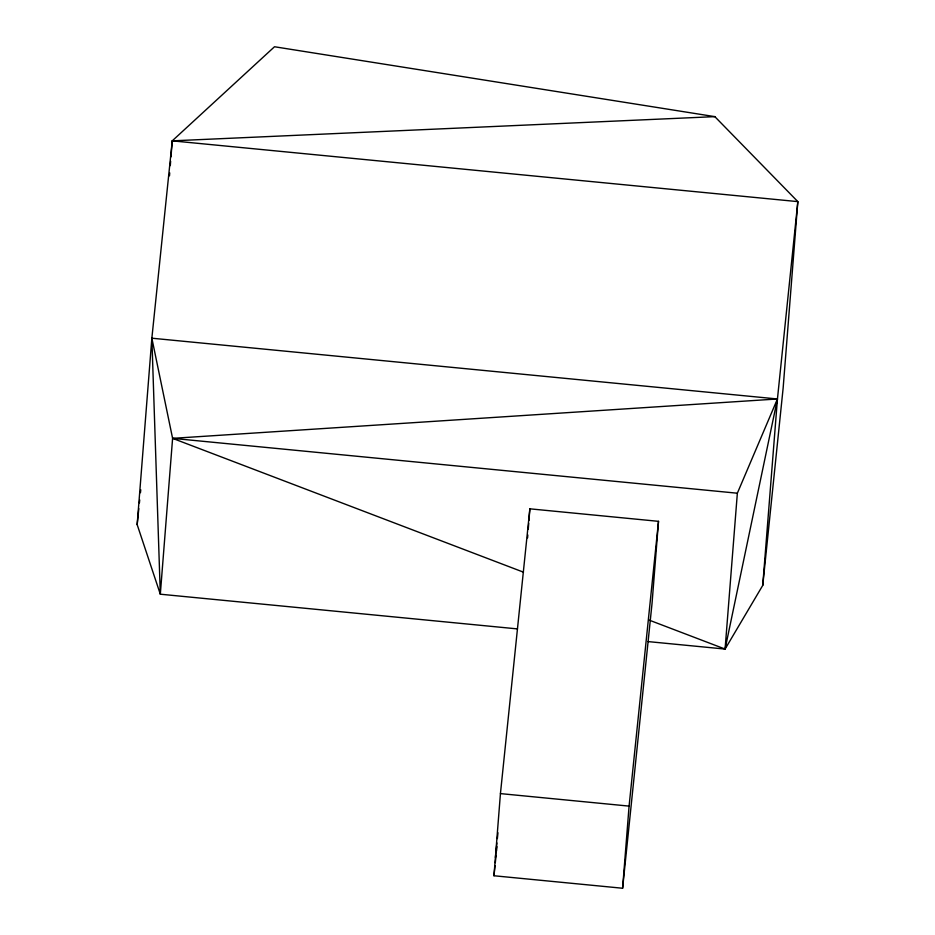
<?xml version="1.0" encoding="UTF-8"?>
<svg xmlns="http://www.w3.org/2000/svg" width="935" height="935" viewBox="0 0 935 935"><rect width="100%" height="100%" fill="white"/><g stroke="black" fill="none" stroke-linecap="round" stroke-linejoin="round"><path stroke-width="1.4" d="M517.464 628.904L160.317 594.204L137.165 524.617L151.856 338.201L172.25 140.846L274.504 46.75L714.831 116.641L797.835 201.621L783.144 388.048L762.75 585.392L725.081 649.065L648.13 641.597M169.492 175.803L169.726 172.893M170.299 165.612L170.637 161.241M170.988 156.87L172.25 140.846L714.831 116.641M151.856 338.201L172.601 438.351L160.317 594.204L151.856 338.201L777.441 398.976L762.75 585.392M493.972 875.756L500.435 793.605L529.865 508.827L658.509 521.333L652.034 603.472L622.605 888.25L493.972 875.756L495.024 865.588M527.585 537.859L527.808 534.96M528.263 529.152L528.731 523.343M528.953 520.444L529.865 508.827M622.605 888.25L629.08 806.11L658.509 521.333M649.229 620.139L725.081 649.065L737.353 493.212L777.441 398.976L797.835 201.621L172.25 140.846M137.165 524.617L138.812 508.652M139.42 502.855L139.712 499.944M140.46 492.698L140.764 489.788M495.41 857.477L496.906 842.949M497.362 838.59L497.958 832.781M495.316 862.678L496.076 855.408M496.52 851.049L496.976 846.689M725.081 649.065L777.441 398.976L172.601 438.351L523.483 572.173M172.601 438.351L737.353 493.212M500.435 793.605L629.08 806.11"/></g></svg>
